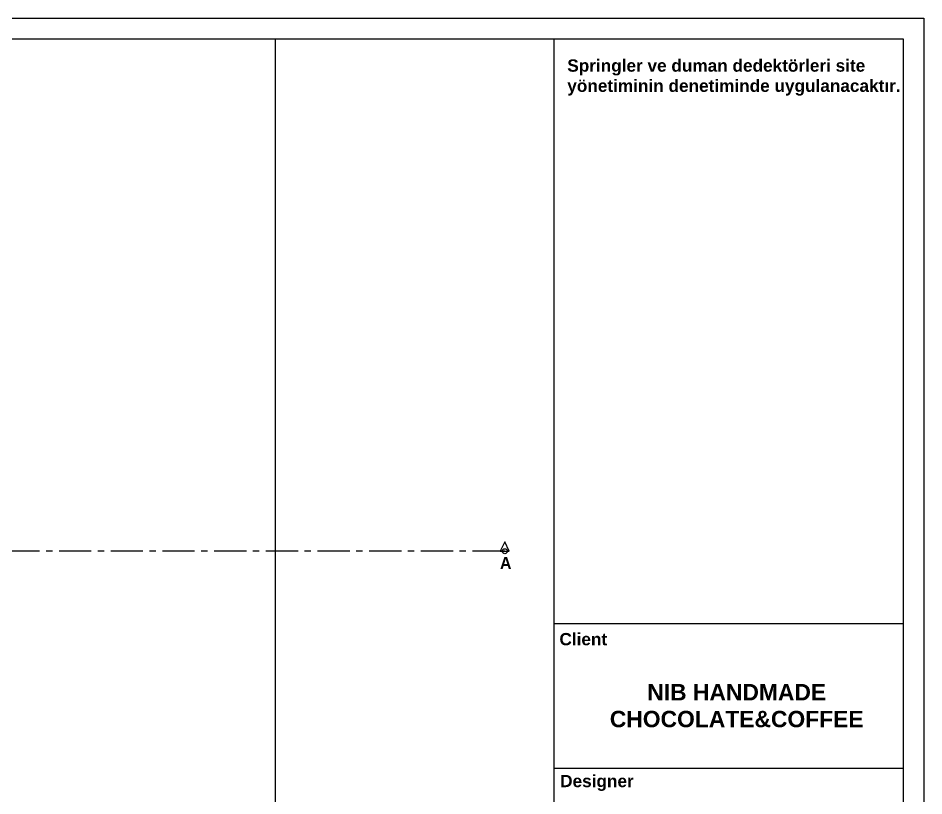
# Model space of a CAD drawing. Header units: millimetres. Extents: x 933584 to 974011, y 4545988 to 4553664.
# Drawn here: x 944225 to 945102, y 4552103 to 4552855 of the extents above; entities that cross this region are included whole.
import ezdxf

# ---------------------------------------------------------------- set-up
doc = ezdxf.new("R2010")
doc.units = ezdxf.units.MM
doc.linetypes.add('CENTER', pattern=[2, 1.25, -0.25, 0.25, -0.25])
doc.layers.get('0').update_dxf_attribs({"color": 255})
doc.layers.add('0-HSL-HTC_200', color=1, linetype='Continuous')
doc.styles.add('Century Gothic_B_3', font='GOTHICB.TTF', dxfattribs={"height": 4})

# ---------------------------------------------------------------- blocks, each defined once
blk = doc.blocks.new('CVBXCBV')
blk.add_lwpolyline([(937705.51, 4551339.49), (937701.09, 4551348.58), (937696.67, 4551339.49), (937705.51, 4551339.49)])
at = {"linetype": 'CENTER', "ltscale": 25}
blk.add_lwpolyline([(937701.09, 4551339.49), (936057.32, 4551339.49)], dxfattribs=at)
blk.add_circle((937701.09, 4551339.49), 2.41)
at = {"linetype": 'CENTER', "ltscale": 10, "insert": (938066.9, 4551333.78), "char_height": 11.3933, "width": 370.3635, "attachment_point": 3, "line_spacing_factor": 0.984502, "style": 'Century Gothic_B_3'}
blk.add_mtext('\\pxql;{\\fFranklin Gothic Book|b1|i0|c162|p34;A}', dxfattribs=at)

msp = doc.modelspace()

# ---------------------------------------------------------------- linework, layer by layer
at = {"color": 0}
for p, q in [((945081.5, 4552269.07), (944743.44, 4552269.07)), ((945081.5, 4552269.07), (944743.44, 4552269.07)), ((945081.5, 4552129.09), (944743.44, 4552129.09)), ((945081.5, 4552129.09), (944743.44, 4552129.09)), ((945081.5, 4552129.09), (944743.44, 4552129.09)), ((945081.5, 4552129.09), (944743.44, 4552129.09))]:
    msp.add_line(p, q, dxfattribs=at)
for points in [[(943001.5, 4552855.4), (945101.5, 4552855.4), (945101.5, 4551355.4), (943001.5, 4551355.4)], [(943021.5, 4552835.4), (945081.5, 4552835.4), (945081.5, 4551375.4), (943021.5, 4551375.4)]]:
    msp.add_lwpolyline(points, close=True, dxfattribs=at)
msp.add_lwpolyline([(944743.45, 4552835.41), (944743.45, 4551375.4)], dxfattribs=at)
at = {"layer": '0-HSL-HTC_200', "color": 8}
msp.add_lwpolyline([(944473.84, 4552835.4), (944473.84, 4551375.4), (943114.32, 4551375.4), (943746.51, 4551776.16), (943993.85, 4551684.96), (943993.85, 4552835.4), (944473.84, 4552835.4)], close=True, dxfattribs=at)

# ---------------------------------------------------------------- block references
msp.add_blockref('CVBXCBV', (6994.87, 999.89))

# ---------------------------------------------------------------- texts
at = {"color": 0, "attachment_point": 1, "line_spacing_factor": 0.984502, "style": 'Century Gothic_B_3'}
for s, insert, char_height, width in [('\\pxql;{\\fArial|b1|i0|c0|p34;Springler ve duman dedektörleri site yönetiminin denetiminde uygulanacaktır.}', (944756.49, 4552815.43), 11.9034, 324.3298), ('\\pxqr;{\\fArial|b1|i0|c0|p34;Client}', (944206.94, 4552260.21), 11.9034, 588.1338), ('\\pxqc;{\\fArial|b1|i0|c0|p34;NIB HANDMADE CHOCOLATE&COFFEE}', (944756.95, 4552210.81), 15.8192, 326.8702), ('\\pxqr;{\\fArial|b1|i0|c0|p34;Designer}', (944232.61, 4552122.88), 11.9034, 588.1338)]:
    msp.add_mtext(s, dxfattribs=dict(at, insert=insert, char_height=char_height, width=width))

doc.saveas('drawing.dxf')
